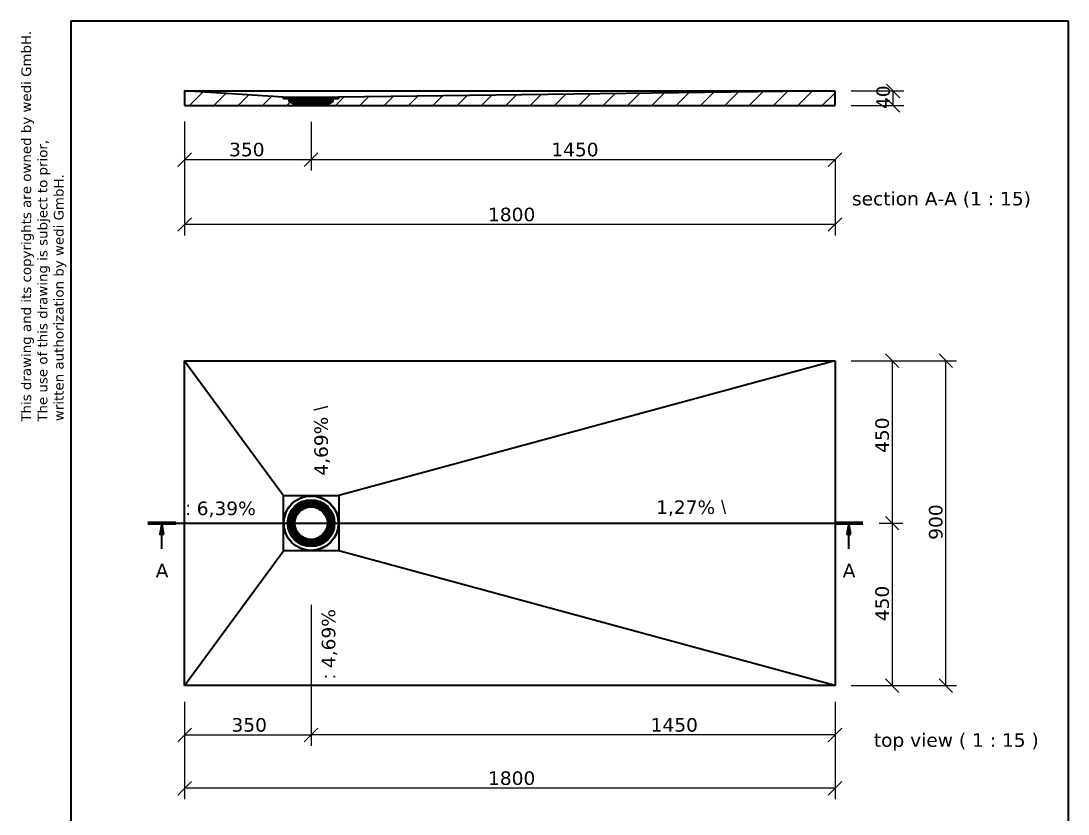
# Model space of a CAD drawing. Header units: millimetres. Extents: x 102 to 3000, y 150 to 4305.
# Drawn here: x 102 to 3000, y 2108 to 4305 of the extents above; entities that cross this region are included whole.
import ezdxf

# ---------------------------------------------------------------- set-up
doc = ezdxf.new("R2010")
doc.units = ezdxf.units.MM
doc.header["$LTSCALE"] = 15
for name, color, linetype, lineweight in [('_Sichtbarkanten', 7, 'Continuous', 35), ('Bemaßung (ISO)', 7, 'Continuous', 25), ('Rahmen (ISO)', 7, 'Continuous', 35), ('Schnittlinie (ISO)', 7, 'Continuous', 35), ('Schraffur (ISO)', 7, 'Continuous', 13), ('Symbol (ISO)', 7, 'Continuous', 25), ('Verdeckt (ISO)', 7, 'Continuous', 35)]:
    doc.layers.add(name, color=color, linetype=linetype, lineweight=lineweight)
doc.styles.add('Bezeichnungstext (DIN)', font='verdana.ttf')
doc.styles.add('Notiztext (DIN)', font='verdana.ttf')
doc.styles.add('Textstil65', font='verdana.ttf')
doc.dimstyles.new('Standard (DIN)', dxfattribs={"dimscale": 15, "dimtxt": 2.5, "dimasz": 2.5, "dimexe": 2, "dimexo": 10, "dimgap": 0.5, "dimtad": 1, "dimdec": 1, "dimrnd": 1e-08, "dimtxsty": 'Notiztext (DIN)', "dimblk": 'OBLIQUE', "dimcen": 0.09, "dimclrd": 256, "dimclre": 256, "dimclrt": 256, "dimadec": 0, "dimazin": 2, "dimtfac": 1, "dimtmove": 0, "dimatfit": 3, "dimfxl": 0, "dimtolj": 1, "dimtzin": 0, "dimlwd": -1, "dimlwe": -1, "dimarcsym": 0})
doc.dimstyles.new('Standard (DIN)-02', dxfattribs={"dimscale": 15, "dimtxt": 2.5, "dimasz": 2.5, "dimexe": 2, "dimexo": 3, "dimgap": 0.5, "dimtad": 1, "dimdec": 1, "dimrnd": 1e-08, "dimtxsty": 'Notiztext (DIN)', "dimblk": 'OBLIQUE', "dimcen": 0.09, "dimclrd": 256, "dimclre": 256, "dimclrt": 256, "dimadec": 0, "dimazin": 2, "dimtfac": 1, "dimtmove": 0, "dimatfit": 3, "dimfxl": 0, "dimtolj": 1, "dimtzin": 0, "dimlwd": -1, "dimlwe": -1, "dimarcsym": 0})

# ---------------------------------------------------------------- blocks, each defined once
blk = doc.blocks.new('Ränder Wedi_hoch')
at = {"layer": 'Rahmen (ISO)'}
for p, q in [((16, 287), (16, 10)), ((16, 287), (200, 287)), ((200, 287), (200, 10)), ((16, 10), (200, 10))]:
    blk.add_line(p, q, dxfattribs=at)
at = {"layer": 'Rahmen (ISO)', "char_height": 1.8, "attachment_point": 7, "rotation": 90, "style": 'Textstil65'}
for s, insert in [('This drawing and its copyrights are owned by wedi GmbH.', (9.2, 213)), ('The use of this drawing is subject to prior,', (12.2, 213)), ('written authorization by wedi GmbH.', (15.19, 213.1)), ('unterliegt dem Urheberrecht. Die Verwendung bedarf in jedem', (12.2, 10.21)), ('Fall der vorherigen, schriftlichen Zustimmung der wedi GmbH.', (15.19, 10.24)), ('Diese Zeichnung / Skizze ist Eigentum der wedi GmbH und ', (9.2, 10.24))]:
    blk.add_mtext(s, dxfattribs=dict(at, insert=insert))
blk = doc.blocks.new('_Oblique')
at = {"color": 0, "linetype": 'ByBlock', "lineweight": -2}
blk.add_line((-0.5, -0.5), (0.5, 0.5), dxfattribs=at)
blk = doc.blocks.new('*D40')
at = {"layer": 'Bemaßung (ISO)', "transparency": 16777216}
for p, q in [((555.1, 2418.9), (555.1, 2149.8)), ((2355.1, 2418.9), (2355.1, 2149.8)), ((2355.1, 2179.8), (555.1, 2179.8))]:
    blk.add_line(p, q, dxfattribs=at)
at = {"layer": 'Defpoints', "color": 0, "transparency": 16777216}
for p in [(555.1, 2463.9), (2355.1, 2463.9), (555.1, 2179.8)]:
    blk.add_point(p, dxfattribs=at)
at = {"layer": 'Bemaßung (ISO)', "transparency": 16777216, "xscale": 37.5, "yscale": 37.5, "zscale": 37.5, "rotation": 180}
blk.add_blockref('_Oblique', (555.1, 2179.8), dxfattribs=at)
at = {"layer": 'Bemaßung (ISO)', "transparency": 16777216, "xscale": 37.5, "yscale": 37.5, "zscale": 37.5}
blk.add_blockref('_Oblique', (2355.1, 2179.8), dxfattribs=at)
at = {"layer": 'Bemaßung (ISO)', "transparency": 16777216, "insert": (1394.7, 2226.5), "char_height": 37.5, "attachment_point": 1, "style": 'Notiztext (DIN)'}
blk.add_mtext('\\A1;1800', dxfattribs=at)
blk = doc.blocks.new('2DTransSchnitt0')
at = {"layer": 'Schnittlinie (ISO)', "linetype": 'Continuous'}
for p, q in [((30.24, 194.26), (162.12, 194.26)), ((32.8, 194.26), (32.45, 192.26)), ((32.8, 192.26), (32.8, 194.26)), ((33.15, 192.26), (32.8, 194.26)), ((159.56, 194.26), (159.21, 192.26)), ((159.56, 192.26), (159.56, 194.26)), ((159.91, 192.26), (159.56, 194.26)), ((32.45, 192.26), (33.15, 192.26)), ((32.8, 189.51), (32.8, 192.26)), ((159.21, 192.26), (159.91, 192.26)), ((159.56, 189.51), (159.56, 192.26))]:
    blk.add_line(p, q, dxfattribs=at)
at = {"layer": 'Schnittlinie (ISO)', "linetype": 'Continuous', "lineweight": 70}
for p, q in [((30.24, 194.26), (35.36, 194.26)), ((157, 194.26), (162.12, 194.26))]:
    blk.add_line(p, q, dxfattribs=at)
at = {"layer": 'Schnittlinie (ISO)', "linetype": 'Continuous', "flags": 128}
for points in [[(33.15, 192.26), (32.8, 194.26), (32.45, 192.26), (33.15, 192.26)], [(159.91, 192.26), (159.56, 194.26), (159.21, 192.26), (159.91, 192.26)]]:
    blk.add_lwpolyline(points, dxfattribs=at)
at = {"layer": 'Schnittlinie (ISO)'}
for points in [[(33.15, 192.26), (32.8, 194.26), (32.45, 192.26), (33.15, 192.26)], [(159.91, 192.26), (159.56, 194.26), (159.21, 192.26), (159.91, 192.26)]]:
    blk.add_solid(points, dxfattribs=at)
at = {"layer": 'Schnittlinie (ISO)', "char_height": 2.5, "attachment_point": 7, "style": 'Bezeichnungstext (DIN)'}
for insert in [(31.67, 184.26), (158.43, 184.26)]:
    blk.add_mtext('A', dxfattribs=dict(at, insert=insert))
blk = doc.blocks.new('*D42')
at = {"layer": 'Bemaßung (ISO)', "transparency": 16777216}
for p, q in [((2400.1, 3363.9), (2543.2, 3363.9)), ((2513.2, 3363.9), (2513.2, 2913.9)), ((2476.8, 2913.9), (2543.2, 2913.9))]:
    blk.add_line(p, q, dxfattribs=at)
at = {"layer": 'Defpoints', "color": 0, "transparency": 16777216}
for p in [(2355.1, 3363.9), (2431.8, 2913.9), (2513.2, 2913.9)]:
    blk.add_point(p, dxfattribs=at)
at = {"layer": 'Bemaßung (ISO)', "transparency": 16777216, "xscale": 37.5, "yscale": 37.5, "zscale": 37.5}
for p, rotation in [((2513.2, 3363.9), 90), ((2513.2, 2913.9), 270)]:
    blk.add_blockref('_Oblique', p, dxfattribs=dict(at, rotation=rotation))
at = {"layer": 'Bemaßung (ISO)', "transparency": 16777216, "insert": (2466.6, 3108.4), "char_height": 37.5, "attachment_point": 1, "rotation": 90, "style": 'Notiztext (DIN)'}
blk.add_mtext('\\A1;450', dxfattribs=at)
blk = doc.blocks.new('*D43')
at = {"layer": 'Bemaßung (ISO)', "transparency": 16777216}
for p, q in [((2476.8, 2913.9), (2543.2, 2913.9)), ((2513.2, 2913.9), (2513.2, 2463.9)), ((2400.1, 2463.9), (2543.2, 2463.9))]:
    blk.add_line(p, q, dxfattribs=at)
at = {"layer": 'Defpoints', "color": 0, "transparency": 16777216}
for p in [(2431.8, 2913.9), (2355.1, 2463.9), (2513.2, 2463.9)]:
    blk.add_point(p, dxfattribs=at)
at = {"layer": 'Bemaßung (ISO)', "transparency": 16777216, "xscale": 37.5, "yscale": 37.5, "zscale": 37.5}
for p, rotation in [((2513.2, 2913.9), 90), ((2513.2, 2463.9), 270)]:
    blk.add_blockref('_Oblique', p, dxfattribs=dict(at, rotation=rotation))
at = {"layer": 'Bemaßung (ISO)', "transparency": 16777216, "insert": (2466.6, 2642.4), "char_height": 37.5, "attachment_point": 1, "rotation": 90, "style": 'Notiztext (DIN)'}
blk.add_mtext('\\A1;450', dxfattribs=at)
blk = doc.blocks.new('*D44')
at = {"layer": 'Bemaßung (ISO)', "transparency": 16777216}
for p, q in [((2400.1, 3363.9), (2691.6, 3363.9)), ((2661.6, 2463.9), (2661.6, 3363.9)), ((2400.1, 2463.9), (2691.6, 2463.9))]:
    blk.add_line(p, q, dxfattribs=at)
at = {"layer": 'Defpoints', "color": 0, "transparency": 16777216}
for p in [(2355.1, 3363.9), (2661.6, 3363.9), (2355.1, 2463.9)]:
    blk.add_point(p, dxfattribs=at)
at = {"layer": 'Bemaßung (ISO)', "transparency": 16777216, "xscale": 37.5, "yscale": 37.5, "zscale": 37.5}
for p, rotation in [((2661.6, 3363.9), 90), ((2661.6, 2463.9), 270)]:
    blk.add_blockref('_Oblique', p, dxfattribs=dict(at, rotation=rotation))
at = {"layer": 'Bemaßung (ISO)', "transparency": 16777216, "insert": (2615, 2867.9), "char_height": 37.5, "attachment_point": 1, "rotation": 90, "style": 'Notiztext (DIN)'}
blk.add_mtext('\\A1;900', dxfattribs=at)
blk = doc.blocks.new('*D45')
at = {"layer": 'Bemaßung (ISO)', "transparency": 16777216}
for p, q in [((555.1, 4026), (555.1, 3891)), ((905.1, 4025.3), (905.1, 3891)), ((555.1, 3921), (905.1, 3921))]:
    blk.add_line(p, q, dxfattribs=at)
at = {"layer": 'Defpoints', "color": 0, "transparency": 16777216}
for p in [(555.1, 4071), (905.1, 4070.3), (905.1, 3921)]:
    blk.add_point(p, dxfattribs=at)
at = {"layer": 'Bemaßung (ISO)', "transparency": 16777216, "xscale": 37.5, "yscale": 37.5, "zscale": 37.5, "rotation": 180}
blk.add_blockref('_Oblique', (555.1, 3921), dxfattribs=at)
at = {"layer": 'Bemaßung (ISO)', "transparency": 16777216, "xscale": 37.5, "yscale": 37.5, "zscale": 37.5}
blk.add_blockref('_Oblique', (905.1, 3921), dxfattribs=at)
at = {"layer": 'Bemaßung (ISO)', "transparency": 16777216, "insert": (678.1, 3967.6), "char_height": 37.5, "attachment_point": 1, "style": 'Notiztext (DIN)'}
blk.add_mtext('\\A1;350', dxfattribs=at)
blk = doc.blocks.new('*D46')
at = {"layer": 'Bemaßung (ISO)', "transparency": 16777216}
for p, q in [((2400, 4111), (2545.9, 4111)), ((2515.9, 4071), (2515.9, 4111)), ((2400.1, 4071), (2545.9, 4071))]:
    blk.add_line(p, q, dxfattribs=at)
at = {"layer": 'Defpoints', "color": 0, "transparency": 16777216}
for p in [(2355, 4111), (2515.9, 4111), (2355.1, 4071)]:
    blk.add_point(p, dxfattribs=at)
at = {"layer": 'Bemaßung (ISO)', "transparency": 16777216, "xscale": 37.5, "yscale": 37.5, "zscale": 37.5}
for p, rotation in [((2515.9, 4111), 90), ((2515.9, 4071), 270)]:
    blk.add_blockref('_Oblique', p, dxfattribs=dict(at, rotation=rotation))
at = {"layer": 'Bemaßung (ISO)', "transparency": 16777216, "insert": (2469.4, 4060.9), "char_height": 37.5, "attachment_point": 1, "rotation": 90, "style": 'Notiztext (DIN)'}
blk.add_mtext('\\A1;40', dxfattribs=at)
blk = doc.blocks.new('*D47')
at = {"layer": 'Bemaßung (ISO)', "transparency": 16777216}
for p, q in [((905.1, 2687.5), (905.1, 2297.5)), ((555.1, 2327.5), (905.1, 2327.5))]:
    blk.add_line(p, q, dxfattribs=at)
at = {"layer": 'Defpoints', "color": 0, "transparency": 16777216}
for p in [(905.1, 2837.5), (555.1, 2464), (905.1, 2327.5)]:
    blk.add_point(p, dxfattribs=at)
at = {"layer": 'Bemaßung (ISO)', "transparency": 16777216, "xscale": 37.5, "yscale": 37.5, "zscale": 37.5, "rotation": 180}
blk.add_blockref('_Oblique', (555.1, 2327.5), dxfattribs=at)
at = {"layer": 'Bemaßung (ISO)', "transparency": 16777216, "xscale": 37.5, "yscale": 37.5, "zscale": 37.5}
blk.add_blockref('_Oblique', (905.1, 2327.5), dxfattribs=at)
at = {"layer": 'Bemaßung (ISO)', "transparency": 16777216, "insert": (684.7, 2374), "char_height": 37.5, "attachment_point": 1, "style": 'Notiztext (DIN)'}
blk.add_mtext('\\A1;350', dxfattribs=at)
blk = doc.blocks.new('*D48')
at = {"layer": 'Bemaßung (ISO)', "transparency": 16777216}
for p, q in [((905.1, 2687.5), (905.1, 2297.5)), ((2355.1, 2327.5), (905.1, 2327.5))]:
    blk.add_line(p, q, dxfattribs=at)
at = {"layer": 'Defpoints', "color": 0, "transparency": 16777216}
for p in [(905.1, 2837.5), (2355.1, 2464), (905.1, 2327.5)]:
    blk.add_point(p, dxfattribs=at)
at = {"layer": 'Bemaßung (ISO)', "transparency": 16777216, "xscale": 37.5, "yscale": 37.5, "zscale": 37.5, "rotation": 180}
blk.add_blockref('_Oblique', (905.1, 2327.5), dxfattribs=at)
at = {"layer": 'Bemaßung (ISO)', "transparency": 16777216, "xscale": 37.5, "yscale": 37.5, "zscale": 37.5}
blk.add_blockref('_Oblique', (2355.1, 2327.5), dxfattribs=at)
at = {"layer": 'Bemaßung (ISO)', "transparency": 16777216, "insert": (1844.7, 2374), "char_height": 37.5, "attachment_point": 1, "style": 'Notiztext (DIN)'}
blk.add_mtext('\\A1;1450', dxfattribs=at)
blk = doc.blocks.new('*D49')
at = {"layer": 'Bemaßung (ISO)', "transparency": 16777216}
for p, q in [((905.1, 3921), (905.1, 3891)), ((905.1, 3921), (2355.1, 3921)), ((2355.1, 3921), (2355.1, 3891))]:
    blk.add_line(p, q, dxfattribs=at)
at = {"layer": 'Defpoints', "color": 0, "transparency": 16777216}
for p in [(905.1, 4071), (2355.1, 4071), (2355.1, 3921)]:
    blk.add_point(p, dxfattribs=at)
at = {"layer": 'Bemaßung (ISO)', "transparency": 16777216, "xscale": 37.5, "yscale": 37.5, "zscale": 37.5, "rotation": 180}
blk.add_blockref('_Oblique', (905.1, 3921), dxfattribs=at)
at = {"layer": 'Bemaßung (ISO)', "transparency": 16777216, "xscale": 37.5, "yscale": 37.5, "zscale": 37.5}
blk.add_blockref('_Oblique', (2355.1, 3921), dxfattribs=at)
at = {"layer": 'Bemaßung (ISO)', "transparency": 16777216, "insert": (1569.7, 3967.5), "char_height": 37.5, "attachment_point": 1, "style": 'Notiztext (DIN)'}
blk.add_mtext('\\A1;1450', dxfattribs=at)
blk = doc.blocks.new('*D50')
at = {"layer": 'Bemaßung (ISO)', "transparency": 16777216}
for p, q in [((555.1, 3921), (555.1, 3711)), ((2355.1, 3921), (2355.1, 3711)), ((2355.1, 3741), (555.1, 3741))]:
    blk.add_line(p, q, dxfattribs=at)
at = {"layer": 'Defpoints', "color": 0, "transparency": 16777216}
for p in [(555.1, 4071), (2355.1, 4071), (555.1, 3741)]:
    blk.add_point(p, dxfattribs=at)
at = {"layer": 'Bemaßung (ISO)', "transparency": 16777216, "xscale": 37.5, "yscale": 37.5, "zscale": 37.5, "rotation": 180}
blk.add_blockref('_Oblique', (555.1, 3741), dxfattribs=at)
at = {"layer": 'Bemaßung (ISO)', "transparency": 16777216, "xscale": 37.5, "yscale": 37.5, "zscale": 37.5}
blk.add_blockref('_Oblique', (2355.1, 3741), dxfattribs=at)
at = {"layer": 'Bemaßung (ISO)', "transparency": 16777216, "insert": (1394.7, 3787.7), "char_height": 37.5, "attachment_point": 1, "style": 'Notiztext (DIN)'}
blk.add_mtext('\\A1;1800', dxfattribs=at)

msp = doc.modelspace()

# ---------------------------------------------------------------- hatches: boundary and pattern name
at = {"layer": 'Schraffur (ISO)'}
h = msp.add_hatch(dxfattribs=at)
h.set_pattern_fill('ANSI31', color=256, scale=381, style=0)
h.set_pattern_definition([(45, (0, 0), (-33.67596, 33.67596), [])])
h.paths.add_polyline_path([(950.57, 4072.25), (952.32, 4072.25), (952.32, 4074.95), (965.32, 4083.25), (965.32, 4091.25), (980.32, 4091.25), (980.32, 4092.25), (963.02, 4092.25), (962.52, 4091.75), (962.52, 4086.75), (960.82, 4086.75), (960.32, 4086.25), (960.32, 4084.75), (956.32, 4082.19), (956.32, 4079.87), (954.02, 4078.4), (954.02, 4080.25), (951.57, 4078.68), (950.57, 4076.95)])
h.paths.add_polyline_path([(857.82, 4072.25), (859.57, 4072.25), (859.57, 4076.95), (858.56, 4078.68), (856.12, 4080.25), (856.12, 4078.4), (853.82, 4079.87), (853.82, 4082.19), (849.82, 4084.75), (849.82, 4086.25), (849.32, 4086.75), (847.62, 4086.75), (847.62, 4091.75), (847.12, 4092.25), (829.82, 4092.25), (829.82, 4091.25), (844.82, 4091.25), (844.82, 4083.25), (857.82, 4074.95)])
h.paths.add_polyline_path([(857.07, 4074.25), (844.57, 4081.25), (844.57, 4089.25), (829.07, 4089.25), (829.07, 4093.5), (828.61, 4093.5), (555.15, 4110.99), (555.07, 4109.75), (555.07, 4071), (840.07, 4071), (840.07, 4070.3), (860.07, 4070.3), (860.07, 4071), (857.07, 4071)])
h.paths.add_polyline_path([(965.57, 4081.25), (953.07, 4074.25), (953.07, 4071), (950.07, 4071), (950.07, 4070.3), (970.07, 4070.3), (970.07, 4071), (2355.07, 4071), (2355.07, 4109.75), (2355.05, 4111), (981.56, 4093.5), (981.07, 4093.5), (981.07, 4089.25), (965.57, 4089.25)])

# ---------------------------------------------------------------- linework, layer by layer
at = {"layer": '_Sichtbarkanten'}
for p, q in [((555.15, 4110.99), (555.07, 4109.75)), ((555.07, 4109.75), (555.07, 4071)), ((555.15, 4110.99), (555.15, 4111)), ((555.15, 4111), (2354.95, 4111)), ((828.61, 4093.5), (555.15, 4110.99)), ((829.07, 4093.5), (828.61, 4093.5)), ((829.07, 4089.25), (829.07, 4093.5)), ((829.07, 4093.5), (981.07, 4093.5)), ((844.57, 4089.25), (829.07, 4089.25)), ((847.12, 4092.25), (829.82, 4092.25)), ((829.82, 4092.25), (829.82, 4091.25)), ((829.82, 4091.25), (844.82, 4091.25)), ((844.57, 4081.25), (844.57, 4089.25)), ((844.82, 4089.25), (844.57, 4089.25)), ((844.82, 4091.25), (844.82, 4083.25)), ((847.62, 4091.75), (847.12, 4092.25)), ((963.02, 4092.25), (847.12, 4092.25)), ((847.62, 4086.75), (847.62, 4091.75)), ((847.62, 4091.75), (962.52, 4091.75)), ((849.32, 4086.75), (847.62, 4086.75)), ((849.82, 4086.25), (849.32, 4086.75)), ((960.82, 4086.75), (849.32, 4086.75)), ((849.82, 4084.75), (849.82, 4086.25)), ((849.82, 4086.25), (960.32, 4086.25)), ((960.82, 4086.75), (960.32, 4086.25)), ((960.32, 4086.25), (960.32, 4084.75)), ((962.52, 4086.75), (960.82, 4086.75)), ((963.02, 4092.25), (962.52, 4091.75)), ((962.52, 4091.75), (962.52, 4086.75)), ((980.32, 4092.25), (963.02, 4092.25)), ((965.32, 4091.25), (980.32, 4091.25)), ((965.32, 4083.25), (965.32, 4091.25)), ((965.57, 4089.25), (965.32, 4089.25)), ((981.07, 4089.25), (965.57, 4089.25)), ((965.57, 4089.25), (965.57, 4081.25)), ((980.32, 4091.25), (980.32, 4092.25)), ((981.56, 4093.5), (981.07, 4093.5)), ((981.07, 4093.5), (981.07, 4089.25)), ((2355.05, 4111), (981.56, 4093.5)), ((2355.07, 4109.75), (2355.05, 4111)), ((2355.07, 4071), (2355.07, 4109.75)), ((555.07, 4071), (840.07, 4071)), ((840.07, 4071), (840.07, 4070.3)), ((840.07, 4070.3), (860.07, 4070.3)), ((857.07, 4074.25), (844.57, 4081.25)), ((847.95, 4081.25), (844.57, 4081.25)), ((844.82, 4083.25), (857.82, 4074.95)), ((853.82, 4082.19), (849.82, 4084.75)), ((960.32, 4084.75), (849.82, 4084.75)), ((853.82, 4079.87), (853.82, 4082.19)), ((956.32, 4082.19), (853.82, 4082.19)), ((856.12, 4078.4), (853.82, 4079.87)), ((856.12, 4079.87), (853.82, 4079.87)), ((858.56, 4078.68), (856.12, 4080.25)), ((856.12, 4080.25), (856.12, 4078.4)), ((954.02, 4080.25), (856.12, 4080.25)), ((857.07, 4071), (857.07, 4074.25)), ((857.07, 4074.25), (857.82, 4074.25)), ((860.07, 4071), (857.07, 4071)), ((857.82, 4074.95), (857.82, 4072.25)), ((857.82, 4072.25), (859.57, 4072.25)), ((859.57, 4076.95), (858.56, 4078.68)), ((951.57, 4078.68), (858.56, 4078.68)), ((859.57, 4072.25), (859.57, 4076.95)), ((950.57, 4076.95), (859.57, 4076.95)), ((950.57, 4072.25), (859.57, 4072.25)), ((860.07, 4070.3), (860.07, 4071)), ((860.07, 4071), (950.07, 4071)), ((950.07, 4070.3), (860.07, 4070.3)), ((953.07, 4071), (950.07, 4071)), ((950.07, 4071), (950.07, 4070.3)), ((950.07, 4070.3), (970.07, 4070.3)), ((951.57, 4078.68), (950.57, 4076.95)), ((950.57, 4076.95), (950.57, 4072.25)), ((950.57, 4072.25), (952.32, 4072.25)), ((954.02, 4080.25), (951.57, 4078.68)), ((952.32, 4074.95), (965.32, 4083.25)), ((952.32, 4072.25), (952.32, 4074.95)), ((952.32, 4074.25), (953.07, 4074.25)), ((965.57, 4081.25), (953.07, 4074.25)), ((953.07, 4074.25), (953.07, 4071)), ((954.02, 4078.4), (954.02, 4080.25)), ((956.32, 4079.87), (954.02, 4078.4)), ((956.32, 4079.87), (954.02, 4079.87)), ((960.32, 4084.75), (956.32, 4082.19)), ((956.32, 4082.19), (956.32, 4079.87)), ((965.57, 4081.25), (962.19, 4081.25)), ((970.07, 4070.3), (970.07, 4071)), ((970.07, 4071), (2355.07, 4071)), ((555.07, 3363.92), (2355.07, 3363.92)), ((555.07, 2463.92), (555.07, 3363.92)), ((555.07, 3363.92), (555.15, 3363.87)), ((555.15, 3363.87), (2354.95, 3363.87)), ((555.15, 3363.84), (555.15, 3363.87)), ((555.15, 2464.01), (555.15, 3363.84)), ((555.15, 3363.84), (828.61, 2990.4)), ((2354.95, 3363.87), (981.56, 2990.4)), ((2354.95, 3363.87), (2355.05, 3363.87)), ((2355.07, 3363.92), (2355.05, 3363.87)), ((2355.05, 3363.87), (2355.05, 2463.98)), ((2355.07, 3363.92), (2355.07, 2463.92)), ((828.61, 2990.4), (981.56, 2990.4)), ((828.61, 2837.45), (828.61, 2990.4)), ((981.56, 2990.4), (981.56, 2837.45)), ((555.15, 2464.01), (828.61, 2837.45)), ((981.56, 2837.45), (828.61, 2837.45)), ((2354.95, 2463.98), (981.56, 2837.45)), ((555.07, 2463.92), (555.15, 2463.98)), ((2355.07, 2463.92), (555.07, 2463.92)), ((555.15, 2464.01), (555.15, 2463.98)), ((2354.95, 2463.98), (555.15, 2463.98)), ((2354.95, 2463.98), (2355.05, 2463.98)), ((2355.07, 2463.92), (2355.05, 2463.98))]:
    msp.add_line(p, q, dxfattribs=at)
for radius in [76, 75.25, 57.95, 57.45, 55.75, 55.25, 51.25, 48.95, 46.5, 45.5, 45]:
    msp.add_circle((905.07, 2913.92), radius, dxfattribs=at)
at = {"layer": 'Verdeckt (ISO)'}
for radius in [65, 60.5, 60.25, 48, 47.25]:
    msp.add_circle((905.07, 2913.92), radius, dxfattribs=at)

# ---------------------------------------------------------------- block references
at = {"xscale": 15, "yscale": 15, "zscale": 15}
msp.add_blockref('Ränder Wedi_hoch', (0, 0), dxfattribs=at)
at = {"layer": 'Schnittlinie (ISO)', "xscale": 15, "yscale": 15, "zscale": 15}
msp.add_blockref('2DTransSchnitt0', (0, 0), dxfattribs=at)

# ---------------------------------------------------------------- texts
at = {"layer": 'Symbol (ISO)', "char_height": 37.5, "attachment_point": 7, "style": 'Bezeichnungstext (DIN)'}
for s, insert in [('section A-A (1 : 15)', (2401.92, 3787.33)), ('top view ( 1 : 15 )', (2462.39, 2283.76))]:
    msp.add_mtext(s, dxfattribs=dict(at, insert=insert))
at = {"layer": 'Symbol (ISO)', "char_height": 37.5, "attachment_point": 1, "rotation": 90, "style": 'Notiztext (DIN)'}
for s, insert, width in [('{4,69% \\fAIGDT|b0|i0;\\H37.3096;\\\\}', (914.07, 3045.48), 259.9982), ('{\\fAIGDT|b0|i0;\\H37.3096;:\\fVerdana|b0|i0;\\H37.5000; 4,69%}', (934.56, 2482.34), 262.2671)]:
    msp.add_mtext(s, dxfattribs=dict(at, insert=insert, width=width))
at = {"layer": 'Symbol (ISO)', "char_height": 37.5, "attachment_point": 1, "style": 'Notiztext (DIN)'}
for s, insert, width in [('{\\fAIGDT|b0|i0;\\H37.3096;:\\fVerdana|b0|i0;\\H37.5000; 6,39%}', (558.34, 2973.83), 262.2671), ('{1,27% \\fAIGDT|b0|i0;\\H37.3096;\\\\}', (1860, 2976.93), 259.9982)]:
    msp.add_mtext(s, dxfattribs=dict(at, insert=insert, width=width))

# ---------------------------------------------------------------- dimensions: what is measured, and where the dimension line sits
at = {"layer": 'Bemaßung (ISO)'}
for base, p1, p2, angle, dimstyle, override, picture, middle in [((2515.91, 4111), (2355.07, 4071), (2354.95, 4111), 90, 'Standard (DIN)-02', {"dimdec": 1, "dimtp": 0, "dimtm": 0, "dimtdec": 2, "dimtofl": 1, "dimatfit": 1}, '*D46', (2515.91, 4091)), ((905.07, 3921), (555.07, 4071), (905.07, 4070.3), 180, 'Standard (DIN)-02', {"dimdec": 1, "dimtp": 0, "dimtm": 0, "dimtdec": 2, "dimtofl": 0, "dimatfit": 1}, '*D45', (723.51, 3921)), ((2513.16, 2913.92), (2355.07, 3363.92), (2431.8, 2913.92), 90, 'Standard (DIN)-02', {"dimdec": 1, "dimtp": 0, "dimtm": 0, "dimtdec": 2, "dimtofl": 0, "dimatfit": 1}, '*D42', (2513.16, 3154.94)), ((2661.59, 3363.92), (2355.07, 2463.92), (2355.07, 3363.92), 90, 'Standard (DIN)-02', {"dimdec": 1, "dimtp": 0, "dimtm": 0, "dimtdec": 2, "dimtofl": 0, "dimatfit": 1}, '*D44', (2661.59, 2913.92)), ((2513.16, 2463.92), (2431.8, 2913.92), (2355.07, 2463.92), 90, 'Standard (DIN)-02', {"dimdec": 1, "dimtp": 0, "dimtm": 0, "dimtdec": 2, "dimtofl": 0, "dimatfit": 1}, '*D43', (2513.16, 2688.92)), ((905.08, 2327.45), (2355.05, 2463.98), (905.08, 2837.45), 180, 'Standard (DIN)', {"dimdec": 1, "dimse1": 1, "dimtp": 0, "dimtm": 0, "dimtdec": 2, "dimtofl": 0, "dimatfit": 1}, '*D48', (1905.07, 2327.45)), ((555.07, 2179.77), (2355.07, 2463.92), (555.07, 2463.92), 180, 'Standard (DIN)-02', {"dimdec": 1, "dimtp": 0, "dimtm": 0, "dimtdec": 2, "dimtofl": 0, "dimatfit": 1}, '*D40', (1455.07, 2179.77))]:
    dim = msp.add_linear_dim(base=base, p1=p1, p2=p2, angle=angle, dimstyle=dimstyle, override=override, dxfattribs=at)
    dim.commit()
    dim.dimension.update_dxf_attribs({"geometry": picture, "text_midpoint": middle, "dimtype": 160})
for base, p1, p2, override, picture, middle in [((555.07, 3741), (2355.07, 4071), (555.07, 4071), {"dimdec": 1, "dimtp": 0, "dimtm": 0, "dimtdec": 2, "dimtofl": 0, "dimatfit": 1}, '*D50', (1455.07, 3741)), ((2355.07, 3921), (905.07, 4071), (2355.07, 4071), {"dimdec": 1, "dimtp": 0, "dimtm": 0, "dimtdec": 2, "dimtofl": 0, "dimatfit": 1}, '*D49', (1630.07, 3921)), ((905.08, 2327.45), (555.15, 2464.01), (905.08, 2837.45), {"dimdec": 0, "dimse1": 1, "dimtp": 0, "dimtm": 0, "dimtdec": 0, "dimtofl": 0, "dimatfit": 1}, '*D47', (730.12, 2327.45))]:
    dim = msp.add_linear_dim(base=base, p1=p1, p2=p2, dimstyle='Standard (DIN)', override=override, dxfattribs=at)
    dim.commit()
    dim.dimension.update_dxf_attribs({"geometry": picture, "text_midpoint": middle, "dimtype": 160})

doc.saveas('drawing.dxf')
